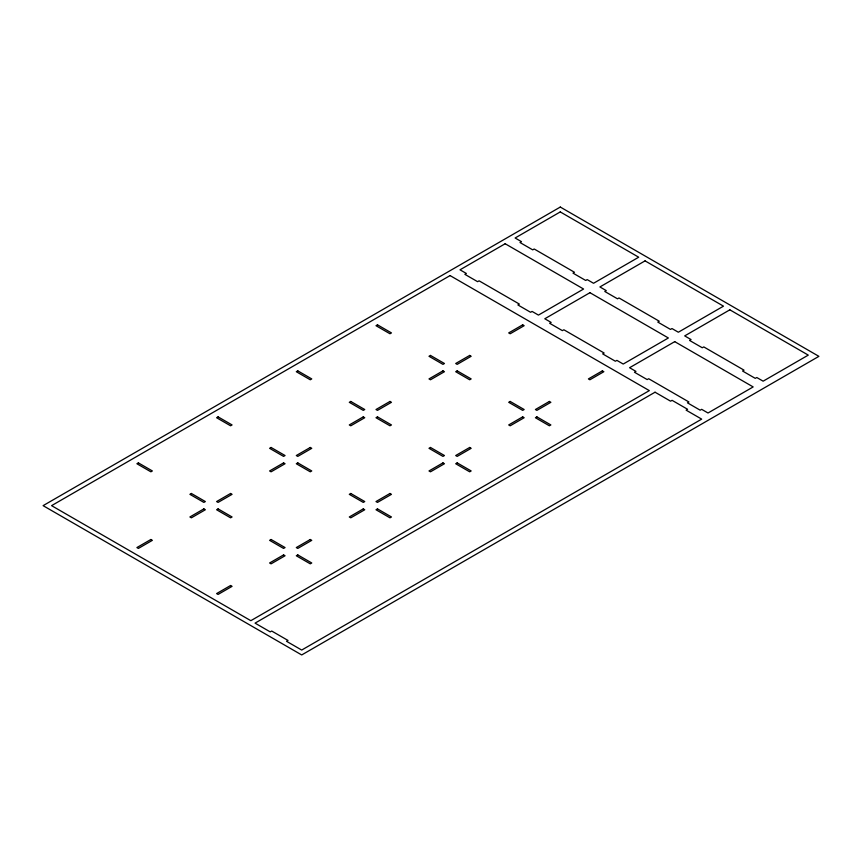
<?xml version="1.0" encoding="UTF-8"?>
<svg xmlns="http://www.w3.org/2000/svg" width="862" height="862" viewBox="0 0 862 862"><rect width="100%" height="100%" fill="white"/><g stroke="black" fill="none" stroke-linecap="round" stroke-linejoin="round"><path stroke-width="1.29" d="M560.3 207.052L43.1 505.649L301.7 654.948L818.9 356.351L560.3 207.052M450.072 275.581L51.58 505.649L250.831 620.683L649.323 390.615L450.072 275.581M505.164 243.741L460.006 269.817L466.374 273.48L464.887 274.342L477.602 281.68L479.089 280.829L519.366 304.081L517.879 304.932L530.593 312.281L532.08 311.419L538.438 315.093L583.585 289.029L505.164 243.741M560.268 211.923L515.12 237.998L521.478 241.662L520.001 242.524L532.716 249.861L534.203 249.01L574.469 272.263L572.993 273.114L585.707 280.462L587.194 279.6L593.552 283.275L638.699 257.21L560.268 211.923M138.383 462.883L136.896 463.734L150.882 471.816L152.369 470.954L138.383 462.883M218.075 416.863L216.599 417.725L230.585 425.796L232.072 424.944L218.075 416.863M297.778 370.854L296.291 371.705L310.288 379.786L311.764 378.924L297.778 370.854M377.481 324.834L375.994 325.696L389.98 333.766L391.467 332.915L377.481 324.834M191.375 493.473L189.888 494.335L203.874 502.406L205.361 501.555L191.375 493.473M271.067 447.464L269.59 448.315L283.576 456.397L285.063 455.535L271.067 447.464M350.769 401.444L349.282 402.306L363.279 410.377L364.755 409.525L350.769 401.444M430.472 355.435L428.985 356.286L442.971 364.367L444.458 363.505L430.472 355.435M150.882 539.493L136.896 547.564L138.383 548.426L152.369 540.345L150.882 539.493M203.874 508.892L189.888 516.974L191.375 517.825L205.361 509.754L203.874 508.892M230.585 493.473L216.599 501.555L218.075 502.406L232.072 494.335L230.585 493.473M283.576 462.883L269.59 470.954L271.067 471.816L285.063 463.734L283.576 462.883M310.288 447.464L296.291 455.535L297.778 456.397L311.764 448.315L310.288 447.464M363.279 416.863L349.282 424.944L350.769 425.796L364.755 417.725L363.279 416.863M389.98 401.444L375.994 409.525L377.481 410.377L391.467 402.306L389.98 401.444M442.971 370.854L428.985 378.924L430.472 379.786L444.458 371.705L442.971 370.854M469.682 355.435L455.696 363.505L457.183 364.367L471.169 356.286L469.682 355.435M522.674 324.834L508.688 332.915L510.175 333.766L524.161 325.696L522.674 324.834M589.942 292.692L544.795 318.768L551.152 322.431L549.676 323.293L562.39 330.631L563.877 329.78L604.154 353.032L602.667 353.883L615.382 361.232L616.869 360.37L623.226 364.044L668.373 337.979L589.942 292.692M645.056 260.874L599.909 286.949L606.266 290.613L604.79 291.475L617.504 298.812L618.991 297.961L659.258 321.214L657.781 322.065L670.496 329.413L671.983 328.551L678.34 332.226L723.487 306.161L645.056 260.874M218.075 508.892L216.599 509.754L230.585 517.825L232.072 516.974L218.075 508.892M297.778 462.883L296.291 463.734L310.288 471.816L311.764 470.954L297.778 462.883M377.481 416.863L375.994 417.725L389.98 425.796L391.467 424.944L377.481 416.863M457.183 370.854L455.696 371.705L469.682 379.786L471.169 378.924L457.183 370.854M271.067 539.493L269.59 540.345L283.576 548.426L285.063 547.564L271.067 539.493M350.769 493.473L349.282 494.335L363.279 502.406L364.755 501.555L350.769 493.473M430.472 447.464L428.985 448.315L442.971 456.397L444.458 455.535L430.472 447.464M510.175 401.444L508.688 402.306L522.674 410.377L524.161 409.525L510.175 401.444M230.585 585.503L216.599 593.584L218.075 594.435L232.072 586.354L230.585 585.503M283.576 554.912L269.59 562.983L271.067 563.845L285.063 555.764L283.576 554.912M310.288 539.493L296.291 547.564L297.778 548.426L311.764 540.345L310.288 539.493M363.279 508.892L349.282 516.974L350.769 517.825L364.755 509.754L363.279 508.892M389.98 493.473L375.994 501.555L377.481 502.406L391.467 494.335L389.98 493.473M442.971 462.883L428.985 470.954L430.472 471.816L444.458 463.734L442.971 462.883M469.682 447.464L455.696 455.535L457.183 456.397L471.169 448.315L469.682 447.464M522.674 416.863L508.688 424.944L510.175 425.796L524.161 417.725L522.674 416.863M549.385 401.444L535.399 409.525L536.875 410.377L550.872 402.306L549.385 401.444M602.376 370.854L588.39 378.924L589.867 379.786L603.863 371.705L602.376 370.854M297.778 554.912L296.291 555.764L310.288 563.845L311.764 562.983L297.778 554.912M377.481 508.892L375.994 509.754L389.98 517.825L391.467 516.974L377.481 508.892M457.183 462.883L455.696 463.734L469.682 471.816L471.169 470.954L457.183 462.883M536.875 416.863L535.399 417.725L549.385 425.796L550.872 424.944L536.875 416.863M674.731 341.643L629.583 367.718L635.941 371.382L634.464 372.244L647.179 379.582L648.666 378.73L688.932 401.983L687.456 402.834L700.17 410.183L701.657 409.321L708.014 412.995L753.162 386.93L674.731 341.643M729.845 309.824L684.697 335.9L691.055 339.563L689.568 340.425L702.293 347.763L703.769 346.912L744.046 370.164L742.559 371.016L755.284 378.364L756.761 377.502L763.129 381.176L808.276 355.112L729.845 309.824M655.045 392.21L255.066 623.129L270.215 631.878L271.702 631.027L288.016 640.444L286.529 641.296L301.7 650.056L701.679 419.126L686.12 410.15L687.607 409.288L672.069 400.324L670.582 401.175L655.045 392.21"/></g></svg>
